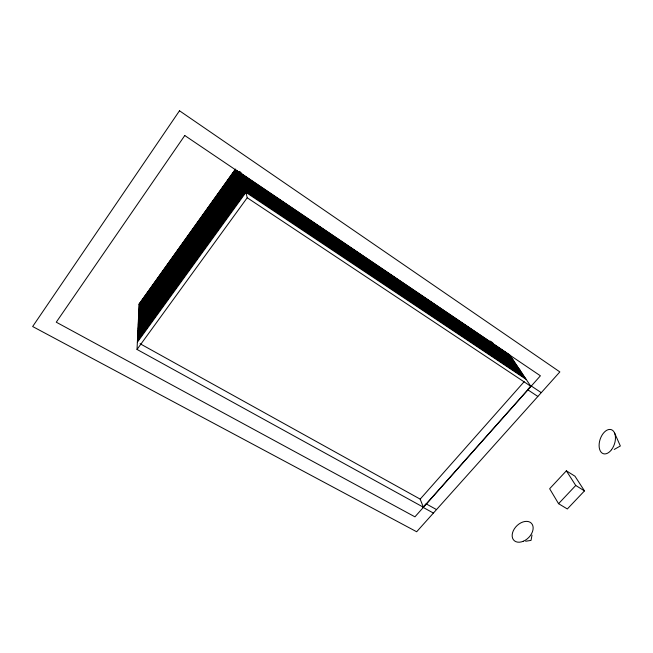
<?xml version="1.0" encoding="UTF-8"?>
<svg xmlns="http://www.w3.org/2000/svg" width="653" height="653" viewBox="0 0 653 653"><rect width="100%" height="100%" fill="white"/><g stroke="black" fill="none" stroke-linecap="round" stroke-linejoin="round"><path stroke-width="0.98" d="M138.558 316.95L241.455 173.592L509.699 354.889L530.865 386.339L423.34 507.21L137.024 349.437L139.138 304.6L235.741 169.502M532.015 535.085L531.036 540.382L525.665 541.247M235.292 169.372L138.918 304.371L235.643 169.07M139.081 305.808L235.953 170.327M139.024 307.024L236.745 170.4M138.967 308.24L237.545 170.482M138.909 309.465L237.774 171.372M138.852 310.697L238.574 171.461M138.787 311.93L239.39 171.543M138.73 313.179L240.206 171.682M138.673 314.362L240.418 172.555M138.673 314.428L240.435 172.604M138.616 315.685L241.235 172.661M138.493 318.215L241.683 174.539L510.491 356.065M241.904 175.477L138.436 319.431L241.92 175.526L511.364 357.371M138.371 320.778L242.132 176.432L512.164 358.562M138.314 322.068L242.361 177.387L513.054 359.876M242.589 178.342L138.256 323.3L242.598 178.391L513.903 361.142M138.191 324.672L242.818 179.314L514.752 362.407M138.126 325.986L243.055 180.285L515.609 363.68M138.069 327.3L243.283 181.256L516.433 364.896M138.003 328.63L243.52 182.244L517.339 366.251M137.938 329.961L243.757 183.232L518.213 367.541M137.881 331.234L243.993 184.219L519.086 368.839M137.881 331.3L244.002 184.277M137.816 332.655L244.23 185.223L519.919 370.08M137.75 334.01L244.467 186.227L520.849 371.459M137.693 335.299L244.712 187.24L521.731 372.773M137.685 335.373L244.72 187.289M137.62 336.736L244.957 188.26L522.62 374.104M137.554 338.115L245.201 189.28L523.518 375.434M245.455 190.358L137.489 339.503L245.446 190.309L524.424 376.773M137.432 340.825L245.691 191.345L525.322 378.111M137.424 340.89L245.699 191.394M137.367 342.221L245.936 192.382L526.187 379.393M137.024 349.437L247.218 197.753L241.471 173.641M423.34 507.21L420.181 499.129L524.163 381.687M566.371 470.821L549.646 488.73L558.56 503.683L567.335 508.965L584.484 490.893L574.966 476.2L566.371 470.821L575.742 485.473L584.484 490.893M558.56 503.683L575.742 485.473M614.228 449.444L620.35 445.983L614.465 432.743M433.314 513.005L422.997 507.324L426.107 503.822L436.424 509.536M140.044 343.707L420.181 499.129M537.77 396.395L527.632 389.686L531.044 385.85L541.182 392.592M247.218 197.753L530.865 386.339M243.3 181.305L516.474 364.962M244.238 185.272L519.959 370.145M242.141 176.473L512.205 358.619M490.297 341.103L492.835 342.833M241.692 174.58L510.532 356.13M179.493 110.773L32.65 326.524L416.663 531.754L559.85 371.916L179.493 110.773M184.775 135.522L56.264 322.19L414.941 516.833L540.406 375.801L184.775 135.522M611.486 449.746A12.668 7.534 -71.7 0 0 611.273 429.65A12.668 7.534 -71.7 0 0 599.103 445.632A12.668 7.534 -71.7 0 0 611.486 449.746M523.273 541.272A12.219 8.35 -44.5 0 0 531.42 523.282A12.219 8.35 -44.5 0 0 513.266 530.824A12.219 8.35 -44.5 0 0 523.273 541.272"/></g></svg>
